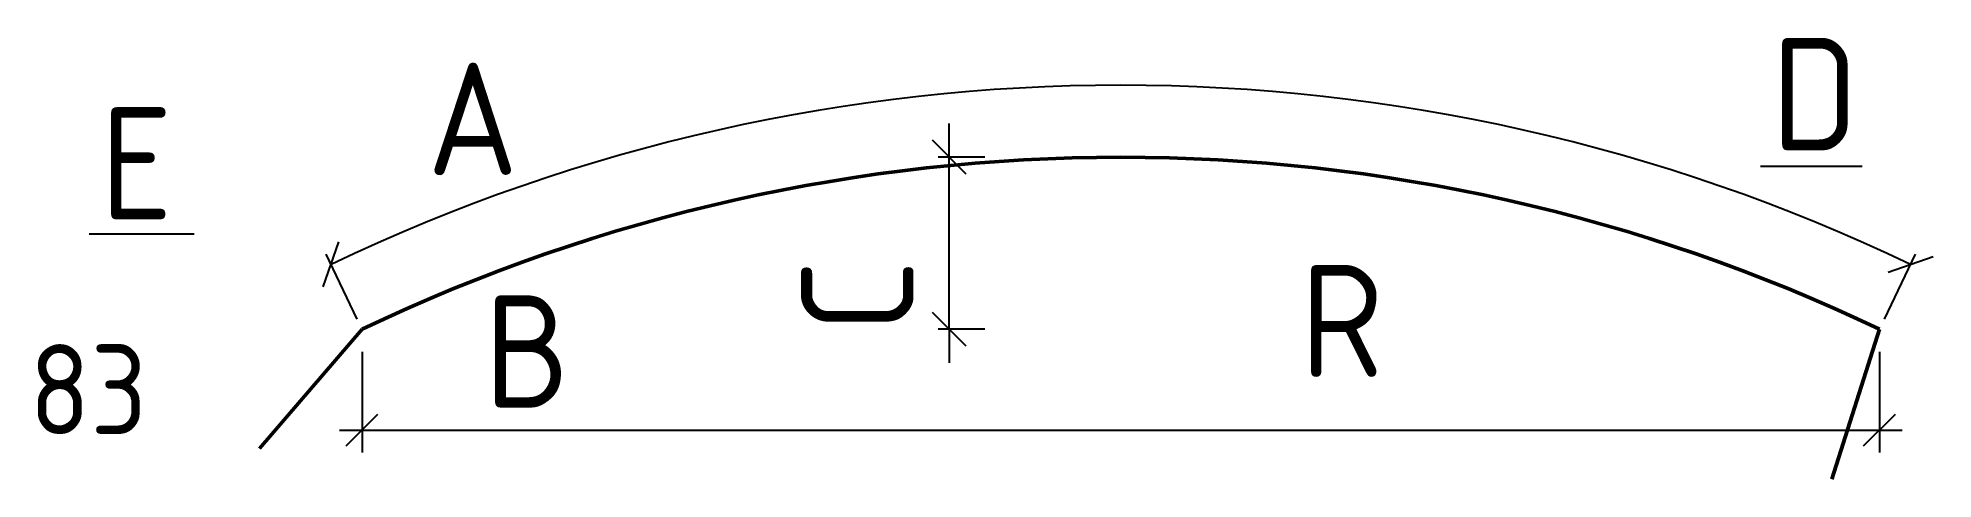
# Model space of a CAD drawing. Extents: x 239813 to 240235, y -39168 to -39070.
import ezdxf
from ezdxf.enums import TextEntityAlignment as Align

# ---------------------------------------------------------------- set-up
doc = ezdxf.new("R2010")
doc.units = 0
doc.layers.add('posedit.mtr.bar', color=7, linetype='Continuous', lineweight=50)
doc.layers.add('posedit.mtr.hidden', color=144, linetype='Continuous', plot=False)
doc.layers.add('posedit.mtr.lenght', color=183, linetype='Continuous')
doc.layers.add('posedit.mtr.text', color=3, linetype='Continuous')
doc.styles.add('posedit.ISOCPEUR', font='isocpeur.ttf', dxfattribs={"width": 0.9})

msp = doc.modelspace()

# ---------------------------------------------------------------- linework, layer by layer
at = {"layer": 'posedit.mtr.bar'}
for p, q in [((239885.37, -39135.06), (239862.55, -39161.6)), ((240212.23, -39168.41), (240222.85, -39135.06))]:
    msp.add_line(p, q, dxfattribs=at)
msp.add_arc((240054.11, -39487.69), 390.92, 64.428, 115.572, dxfattribs=at)
at = {"layer": 'posedit.mtr.lenght'}
for p, q in [((240015.95, -39096.77), (240015.95, -39089.27)), ((240019.7, -39100.52), (240012.2, -39093.02)), ((240023.84, -39096.77), (240013.45, -39096.77)), ((240015.95, -39135.06), (240015.95, -39096.77)), ((240196.38, -39098.75), (240219, -39098.75)), ((239824.66, -39113.85), (239848.04, -39113.85)), ((239876.7, -39125.63), (239880.22, -39115.62)), ((239884.29, -39132.8), (239877.38, -39118.37)), ((240223.93, -39132.8), (240230.83, -39118.37)), ((240223.93, -39132.8), (240230.83, -39118.37)), ((240224.75, -39122.39), (240234.76, -39118.86)), ((240019.7, -39138.81), (240012.2, -39131.31)), ((240023.84, -39135.06), (240013.45, -39135.06)), ((240015.95, -39135.06), (240015.95, -39142.56)), ((239885.37, -39140.06), (239885.37, -39162.48)), ((240222.85, -39140.06), (240222.85, -39162.48)), ((239881.83, -39161.02), (239888.9, -39153.94)), ((240219.31, -39161.02), (240226.38, -39153.94)), ((239880.37, -39157.48), (240227.85, -39157.48))]:
    msp.add_line(p, q, dxfattribs=at)
for points in [[(240090.57, -39098.47, 0, 4, 0), (240089.45, -39110.42, 0, 0, 0), (240086.05, -39146.76, 0, 0, 0)], [(240217.54, -39151.73, 0, 4, 0), (240213.09, -39140.59, 0, 0, 0), (240196.38, -39098.75, 0, 0, 0)], [(239871.72, -39150.94, 0, 4, 0), (239865.26, -39140.82, 0, 0, 0), (239848.04, -39113.85, 0, 0, 0)]]:
    msp.add_lwpolyline(points, format="xyseb", dxfattribs=at)
msp.add_arc((240054.11, -39487.69), 406.92, 64.428, 115.572, dxfattribs=at)

# ---------------------------------------------------------------- texts
at = {"layer": 'posedit.mtr.hidden', "style": 'posedit.ISOCPEUR', "width": 0.9}
msp.add_text('83', height=20, dxfattribs=at).set_placement((239811.34, -39158.43))
at = {"layer": 'posedit.mtr.text', "style": 'posedit.ISOCPEUR', "width": 0.9}
for tag, p in [('D', (240208.45, -39082.73)), ('A', (239909.97, -39088.23)), ('E', (239835.2, -39098.19)), ('B', (239922.1, -39139.98))]:
    msp.add_attdef(tag, text='', height=25, dxfattribs=at).set_placement(p, align=Align.MIDDLE_CENTER)
msp.add_attdef('C', text='', height=25, rotation=90, dxfattribs=at).set_placement((239995.55, -39127.7), align=Align.MIDDLE_CENTER)
msp.add_attdef('R', (240093.99, -39145.66), '', height=25, dxfattribs=at)

doc.saveas('drawing.dxf')
